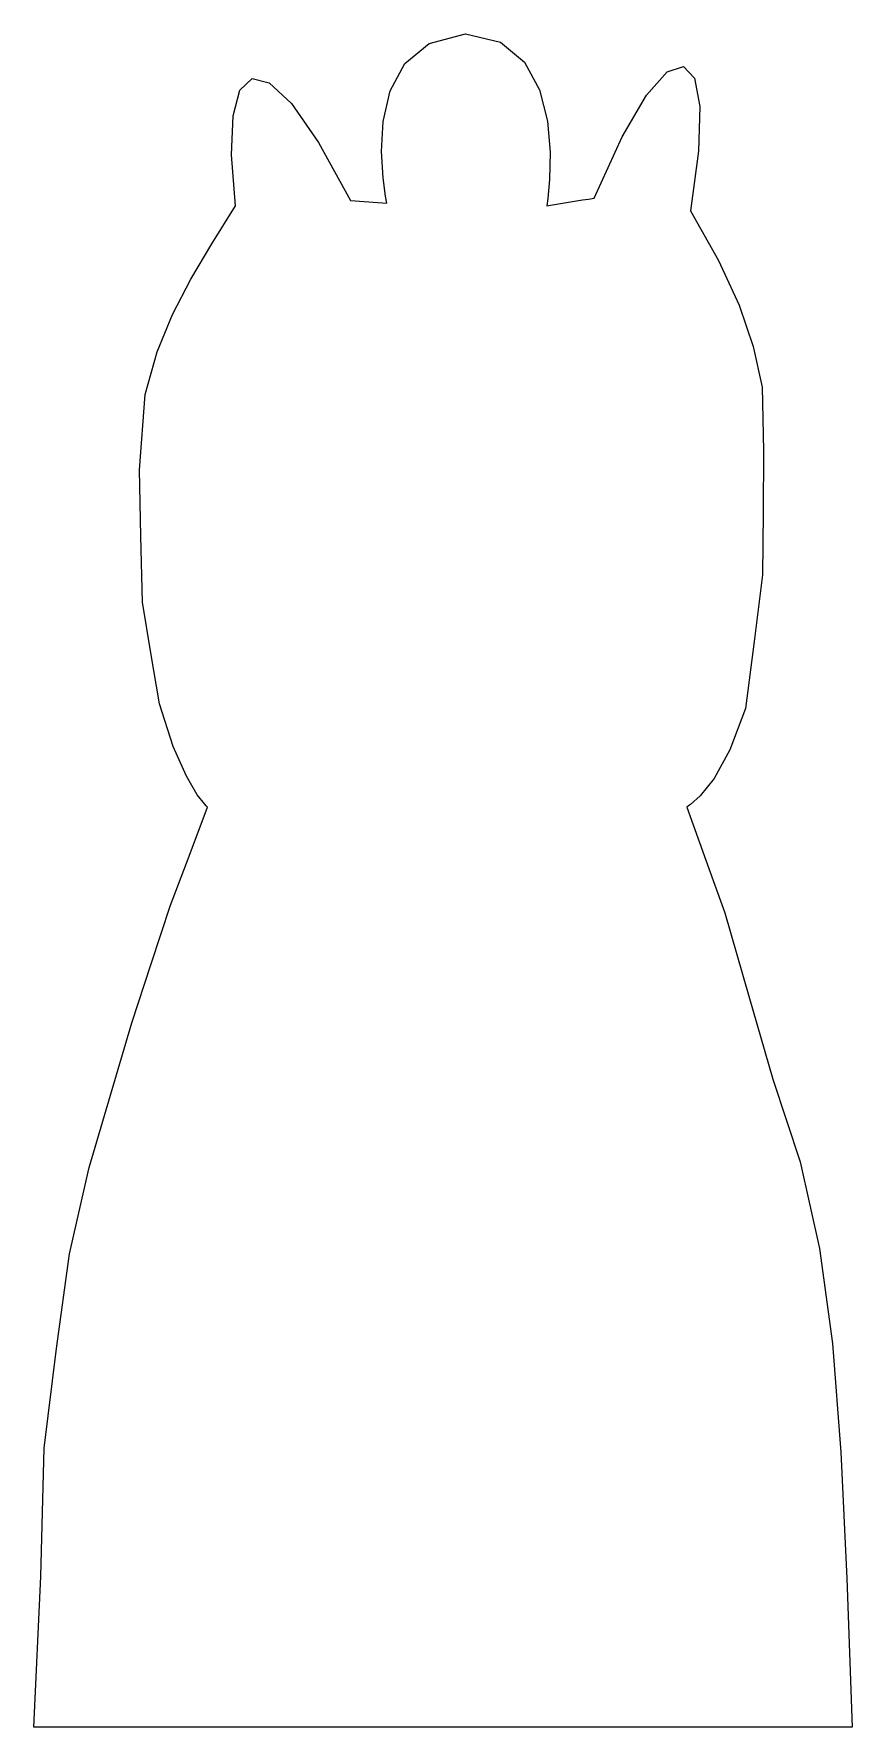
# Model space of a CAD drawing. Extents: x 0 to 8.2, y 0 to 16.9.
import ezdxf

# ---------------------------------------------------------------- set-up
doc = ezdxf.new("R2010")
doc.units = 0
doc.layers.add('Layer_1', color=7, linetype='CONTINUOUS')

msp = doc.modelspace()

# ---------------------------------------------------------------- linework, layer by layer
at = {"layer": 'Layer_1', "color": 7}
for p, q in [((3.953001, 16.832329), (4.316113, 16.927119)), ((4.316113, 16.927119), (4.667031, 16.84363)), ((3.709596, 16.630282), (3.953001, 16.832329)), ((4.667031, 16.84363), (4.907318, 16.6445)), ((3.563925, 16.357931), (3.709596, 16.630282)), ((4.907318, 16.6445), (5.056651, 16.368803)), ((6.331778, 16.548283), (6.493319, 16.602547)), ((6.493319, 16.602547), (6.60362, 16.484269)), ((2.064173, 16.365177), (2.185119, 16.479995)), ((2.185119, 16.479995), (2.357295, 16.439192)), ((2.357295, 16.439192), (2.579448, 16.230529)), ((6.125375, 16.315083), (6.331778, 16.548283)), ((6.60362, 16.484269), (6.656305, 16.199843)), ((1.995707, 16.106978), (2.064173, 16.365177)), ((3.494014, 16.052231), (3.563925, 16.357931)), ((5.056651, 16.368803), (5.134708, 16.055611)), ((5.880485, 15.896556), (6.125375, 16.315083)), ((1.980976, 15.717636), (1.995707, 16.106978)), ((2.579448, 16.230529), (2.850324, 15.841767)), ((6.656305, 16.199843), (6.644996, 15.755662)), ((3.477888, 15.750136), (3.494014, 16.052231)), ((5.134708, 16.055611), (5.161166, 15.744001)), ((2.850324, 15.841767), (3.168672, 15.260667)), ((3.493577, 15.488602), (3.477888, 15.750136)), ((5.161166, 15.744001), (5.155702, 15.473044)), ((5.603486, 15.286307), (5.880485, 15.896556)), ((6.644996, 15.755662), (6.563319, 15.158119)), ((2.021232, 15.209391), (1.980976, 15.717636)), ((3.519104, 15.304581), (3.493577, 15.488602)), ((5.155702, 15.473044), (5.137993, 15.281816)), ((3.168672, 15.260667), (3.21415, 15.257462)), ((3.21415, 15.257462), (3.259628, 15.254258)), ((3.259628, 15.254258), (3.305106, 15.251053)), ((3.305106, 15.251053), (3.350584, 15.247848)), ((3.350584, 15.247848), (3.396062, 15.244644)), ((3.396062, 15.244644), (3.441539, 15.241439)), ((3.441539, 15.241439), (3.487017, 15.238234)), ((3.487017, 15.238234), (3.532495, 15.235028)), ((3.532495, 15.235028), (3.519104, 15.304581)), ((5.137993, 15.281816), (5.127717, 15.20939)), ((5.246659, 15.228621), (5.30613, 15.238236)), ((5.30613, 15.238236), (5.365601, 15.247851)), ((5.365601, 15.247851), (5.425073, 15.257465)), ((5.425073, 15.257465), (5.484544, 15.267079)), ((5.484544, 15.267079), (5.544015, 15.276693)), ((5.544015, 15.276693), (5.603486, 15.286307)), ((1.782907, 14.828265), (2.021232, 15.209391)), ((5.127717, 15.20939), (5.187188, 15.219006)), ((5.187188, 15.219006), (5.246659, 15.228621)), ((6.563319, 15.158119), (6.843908, 14.661789)), ((1.572828, 14.47518), (1.782907, 14.828265)), ((6.843908, 14.661789), (7.048909, 14.216706)), ((1.391429, 14.12418), (1.572828, 14.47518)), ((7.048909, 14.216706), (7.190377, 13.801768)), ((1.239141, 13.749307), (1.391429, 14.12418)), ((1.116398, 13.324602), (1.239141, 13.749307)), ((7.190377, 13.801768), (7.280366, 13.395872)), ((7.280366, 13.395872), (7.294647, 12.760211)), ((1.059917, 12.570121), (1.116398, 13.324602)), ((7.294647, 12.760211), (7.289087, 12.140134)), ((1.075525, 11.90885), (1.059917, 12.570121)), ((7.289087, 12.140134), (7.283527, 11.520056)), ((1.091133, 11.247578), (1.075525, 11.90885)), ((7.283527, 11.520056), (7.198398, 10.853555)), ((1.175743, 10.740474), (1.091133, 11.247578)), ((7.198398, 10.853555), (7.113269, 10.187055)), ((1.260352, 10.23337), (1.175743, 10.740474)), ((1.398535, 9.806291), (1.260352, 10.23337)), ((7.113269, 10.187055), (6.957322, 9.771042)), ((1.528847, 9.510205), (1.398535, 9.806291)), ((6.957322, 9.771042), (6.800063, 9.487224)), ((1.638168, 9.324382), (1.528847, 9.510205)), ((6.800063, 9.487224), (6.662154, 9.312768)), ((1.713382, 9.228088), (1.638168, 9.324382)), ((6.662154, 9.312768), (6.564256, 9.224838)), ((1.555789, 8.709704), (1.741368, 9.2006)), ((1.727375, 9.214344), (1.713382, 9.228088)), ((1.741368, 9.2006), (1.727375, 9.214344)), ((6.545643, 9.21272), (6.527031, 9.200601)), ((6.527031, 9.200601), (6.716706, 8.671472)), ((6.564256, 9.224838), (6.545643, 9.21272)), ((1.37021, 8.218808), (1.555789, 8.709704)), ((6.716706, 8.671472), (6.906381, 8.142344)), ((1.176529, 7.632348), (1.37021, 8.218808)), ((6.906381, 8.142344), (7.146463, 7.311245)), ((0.982848, 7.045889), (1.176529, 7.632348)), ((7.146463, 7.311245), (7.386545, 6.480148)), ((0.770217, 6.321931), (0.982848, 7.045889)), ((7.386545, 6.480148), (7.659157, 5.656285)), ((0.557586, 5.597973), (0.770217, 6.321931)), ((0.363001, 4.734574), (0.557586, 5.597973)), ((7.659157, 5.656285), (7.851254, 4.790861)), ((7.851254, 4.790861), (7.981023, 3.838509)), ((0.232266, 3.791283), (0.363001, 4.734574)), ((0.107402, 2.793082), (0.232266, 3.791283)), ((7.981023, 3.838509), (8.06665, 2.753861)), ((0.075566, 1.51097), (0.107402, 2.793082)), ((8.06665, 2.753861), (8.126322, 1.491552)), ((0.006214, 0.006214), (0.075566, 1.51097)), ((8.126322, 1.491552), (8.178226, 0.006215)), ((1.027711, 0.006215), (0.006214, 0.006214)), ((2.049213, 0.006215), (1.027711, 0.006215)), ((3.070716, 0.006215), (2.049213, 0.006215)), ((4.092218, 0.006215), (3.070716, 0.006215)), ((5.11372, 0.006215), (4.092218, 0.006215)), ((6.135222, 0.006215), (5.11372, 0.006215)), ((7.156724, 0.006215), (6.135222, 0.006215)), ((8.178226, 0.006215), (7.156724, 0.006215))]:
    msp.add_line(p, q, dxfattribs=at)

doc.saveas('drawing.dxf')
